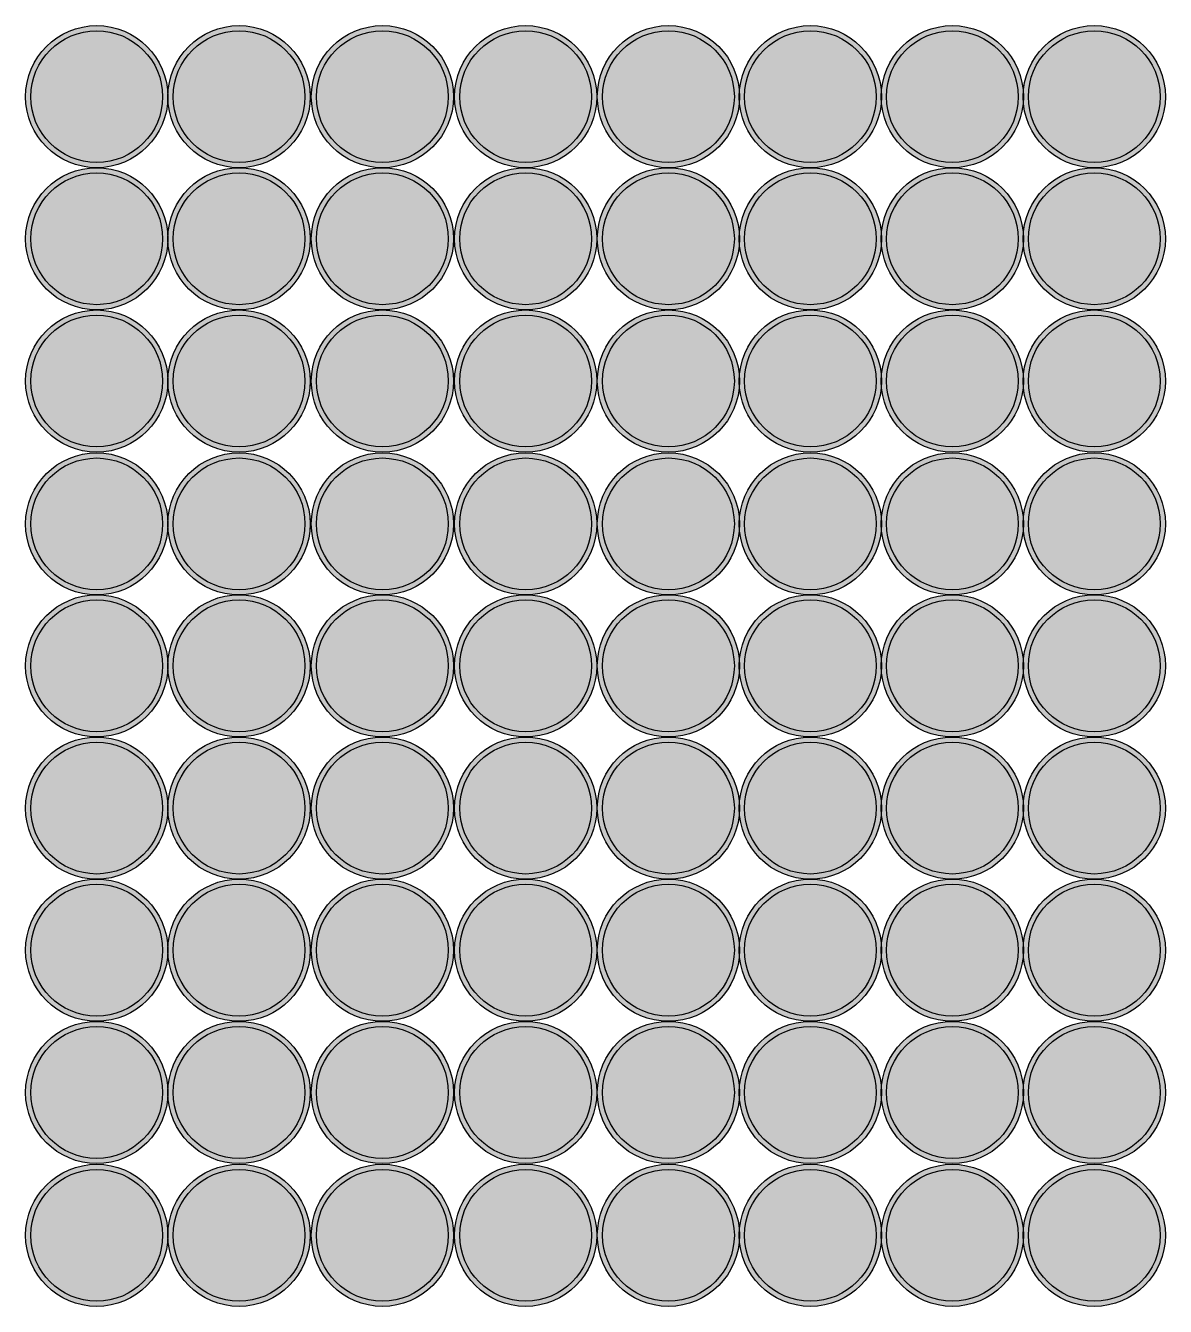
# Model space of a CAD drawing. Header units: inches. Extents: x 2620 to 4317, y 1826 to 2873.
# Drawn here: x 3246.76 to 3274.33, y 2228.35 to 2259.35 of the extents above; entities that cross this region are included whole.
import ezdxf

# ---------------------------------------------------------------- set-up
doc = ezdxf.new("R2010")
doc.units = ezdxf.units.IN
doc.header["$MEASUREMENT"] = 0

msp = doc.modelspace()

# ---------------------------------------------------------------- hatches: boundary and pattern name
h = msp.add_hatch(color=256)
h.dxf.hatch_style = 1
h.set_gradient(color1=(41, 49, 137), color2=(19, 103, 52), tint=1, name='INVCURVED')
h.paths.add_polyline_path([(3246.7558, 2257.63022, 1), (3250.1958, 2257.63022, 1)])
h.paths.add_polyline_path([(3250.0708, 2257.63022, -1), (3246.8808, 2257.63022, -1)], flags=16)
h = msp.add_hatch(color=256)
h.dxf.hatch_style = 1
h.set_gradient(color1=(242, 103, 34), color2=(248, 153, 30), tint=1)
h.paths.add_polyline_path([(3250.0708, 2257.63022, 1), (3246.8808, 2257.63022, 1)])
h = msp.add_hatch(color=256)
h.dxf.hatch_style = 1
h.set_gradient(color1=(41, 49, 137), color2=(19, 103, 52), tint=1, name='INVCURVED')
h.paths.add_polyline_path([(3250.19953, 2257.63022, 1), (3253.63953, 2257.63022, 1)])
h.paths.add_polyline_path([(3253.51453, 2257.63022, -1), (3250.32453, 2257.63022, -1)], flags=16)
h = msp.add_hatch(color=256)
h.dxf.hatch_style = 1
h.set_gradient(color1=(242, 103, 34), color2=(248, 153, 30), tint=1)
h.paths.add_polyline_path([(3253.51453, 2257.63022, 1), (3250.32453, 2257.63022, 1)])
h = msp.add_hatch(color=256)
h.dxf.hatch_style = 1
h.set_gradient(color1=(41, 49, 137), color2=(19, 103, 52), tint=1, name='INVCURVED')
h.paths.add_polyline_path([(3253.66808, 2257.63022, 1), (3257.10808, 2257.63022, 1)])
h.paths.add_polyline_path([(3256.98308, 2257.63022, -1), (3253.79308, 2257.63022, -1)], flags=16)
h = msp.add_hatch(color=256)
h.dxf.hatch_style = 1
h.set_gradient(color1=(242, 103, 34), color2=(248, 153, 30), tint=1)
h.paths.add_polyline_path([(3256.98308, 2257.63022, 1), (3253.79308, 2257.63022, 1)])
h = msp.add_hatch(color=256)
h.dxf.hatch_style = 1
h.set_gradient(color1=(41, 49, 137), color2=(19, 103, 52), tint=1, name='INVCURVED')
h.paths.add_polyline_path([(3257.13427, 2257.63022, 1), (3260.57427, 2257.63022, 1)])
h.paths.add_polyline_path([(3260.44927, 2257.63022, -1), (3257.25927, 2257.63022, -1)], flags=16)
h = msp.add_hatch(color=256)
h.dxf.hatch_style = 1
h.set_gradient(color1=(242, 103, 34), color2=(248, 153, 30), tint=1)
h.paths.add_polyline_path([(3260.44927, 2257.63022, 1), (3257.25927, 2257.63022, 1)])
h = msp.add_hatch(color=256)
h.dxf.hatch_style = 1
h.set_gradient(color1=(41, 49, 137), color2=(19, 103, 52), tint=1, name='INVCURVED')
h.paths.add_polyline_path([(3260.5882, 2257.63022, 1), (3264.0282, 2257.63022, 1)])
h.paths.add_polyline_path([(3263.9032, 2257.63022, -1), (3260.7132, 2257.63022, -1)], flags=16)
h = msp.add_hatch(color=256)
h.dxf.hatch_style = 1
h.set_gradient(color1=(242, 103, 34), color2=(248, 153, 30), tint=1)
h.paths.add_polyline_path([(3263.9032, 2257.63022, 1), (3260.7132, 2257.63022, 1)])
h = msp.add_hatch(color=256)
h.dxf.hatch_style = 1
h.set_gradient(color1=(41, 49, 137), color2=(19, 103, 52), tint=1, name='INVCURVED')
h.paths.add_polyline_path([(3264.02297, 2257.63022, 1), (3267.46297, 2257.63022, 1)])
h.paths.add_polyline_path([(3267.33797, 2257.63022, -1), (3264.14797, 2257.63022, -1)], flags=16)
h = msp.add_hatch(color=256)
h.dxf.hatch_style = 1
h.set_gradient(color1=(242, 103, 34), color2=(248, 153, 30), tint=1)
h.paths.add_polyline_path([(3267.33797, 2257.63022, 1), (3264.14797, 2257.63022, 1)])
h = msp.add_hatch(color=256)
h.dxf.hatch_style = 1
h.set_gradient(color1=(41, 49, 137), color2=(19, 103, 52), tint=1, name='INVCURVED')
h.paths.add_polyline_path([(3267.45774, 2257.63022, 1), (3270.89774, 2257.63022, 1)])
h.paths.add_polyline_path([(3270.77274, 2257.63022, -1), (3267.58274, 2257.63022, -1)], flags=16)
h = msp.add_hatch(color=256)
h.dxf.hatch_style = 1
h.set_gradient(color1=(242, 103, 34), color2=(248, 153, 30), tint=1)
h.paths.add_polyline_path([(3270.77274, 2257.63022, 1), (3267.58274, 2257.63022, 1)])
h = msp.add_hatch(color=256)
h.dxf.hatch_style = 1
h.set_gradient(color1=(41, 49, 137), color2=(19, 103, 52), tint=1, name='INVCURVED')
h.paths.add_polyline_path([(3270.89233, 2257.63022, 1), (3274.33233, 2257.63022, 1)])
h.paths.add_polyline_path([(3274.20733, 2257.63022, -1), (3271.01733, 2257.63022, -1)], flags=16)
h = msp.add_hatch(color=256)
h.dxf.hatch_style = 1
h.set_gradient(color1=(242, 103, 34), color2=(248, 153, 30), tint=1)
h.paths.add_polyline_path([(3274.20733, 2257.63022, 1), (3271.01733, 2257.63022, 1)])
h = msp.add_hatch(color=256)
h.dxf.hatch_style = 1
h.set_gradient(color1=(41, 49, 137), color2=(19, 103, 52), tint=1, name='INVCURVED')
h.paths.add_polyline_path([(3246.7558, 2254.19128, 1), (3250.1958, 2254.19128, 1)])
h.paths.add_polyline_path([(3250.0708, 2254.19128, -1), (3246.8808, 2254.19128, -1)], flags=16)
h = msp.add_hatch(color=256)
h.dxf.hatch_style = 1
h.set_gradient(color1=(242, 103, 34), color2=(248, 153, 30), tint=1)
h.paths.add_polyline_path([(3250.0708, 2254.19128, 1), (3246.8808, 2254.19128, 1)])
h = msp.add_hatch(color=256)
h.dxf.hatch_style = 1
h.set_gradient(color1=(41, 49, 137), color2=(19, 103, 52), tint=1, name='INVCURVED')
h.paths.add_polyline_path([(3250.19953, 2254.19128, 1), (3253.63953, 2254.19128, 1)])
h.paths.add_polyline_path([(3253.51453, 2254.19128, -1), (3250.32453, 2254.19128, -1)], flags=16)
h = msp.add_hatch(color=256)
h.dxf.hatch_style = 1
h.set_gradient(color1=(242, 103, 34), color2=(248, 153, 30), tint=1)
h.paths.add_polyline_path([(3253.51453, 2254.19128, 1), (3250.32453, 2254.19128, 1)])
h = msp.add_hatch(color=256)
h.dxf.hatch_style = 1
h.set_gradient(color1=(41, 49, 137), color2=(19, 103, 52), tint=1, name='INVCURVED')
h.paths.add_polyline_path([(3253.66808, 2254.19128, 1), (3257.10808, 2254.19128, 1)])
h.paths.add_polyline_path([(3256.98308, 2254.19128, -1), (3253.79308, 2254.19128, -1)], flags=16)
h = msp.add_hatch(color=256)
h.dxf.hatch_style = 1
h.set_gradient(color1=(242, 103, 34), color2=(248, 153, 30), tint=1)
h.paths.add_polyline_path([(3256.98308, 2254.19128, 1), (3253.79308, 2254.19128, 1)])
h = msp.add_hatch(color=256)
h.dxf.hatch_style = 1
h.set_gradient(color1=(41, 49, 137), color2=(19, 103, 52), tint=1, name='INVCURVED')
h.paths.add_polyline_path([(3257.13427, 2254.19128, 1), (3260.57427, 2254.19128, 1)])
h.paths.add_polyline_path([(3260.44927, 2254.19128, -1), (3257.25927, 2254.19128, -1)], flags=16)
h = msp.add_hatch(color=256)
h.dxf.hatch_style = 1
h.set_gradient(color1=(242, 103, 34), color2=(248, 153, 30), tint=1)
h.paths.add_polyline_path([(3260.44927, 2254.19128, 1), (3257.25927, 2254.19128, 1)])
h = msp.add_hatch(color=256)
h.dxf.hatch_style = 1
h.set_gradient(color1=(41, 49, 137), color2=(19, 103, 52), tint=1, name='INVCURVED')
h.paths.add_polyline_path([(3260.5882, 2254.19128, 1), (3264.0282, 2254.19128, 1)])
h.paths.add_polyline_path([(3263.9032, 2254.19128, -1), (3260.7132, 2254.19128, -1)], flags=16)
h = msp.add_hatch(color=256)
h.dxf.hatch_style = 1
h.set_gradient(color1=(242, 103, 34), color2=(248, 153, 30), tint=1)
h.paths.add_polyline_path([(3263.9032, 2254.19128, 1), (3260.7132, 2254.19128, 1)])
h = msp.add_hatch(color=256)
h.dxf.hatch_style = 1
h.set_gradient(color1=(41, 49, 137), color2=(19, 103, 52), tint=1, name='INVCURVED')
h.paths.add_polyline_path([(3264.02297, 2254.19128, 1), (3267.46297, 2254.19128, 1)])
h.paths.add_polyline_path([(3267.33797, 2254.19128, -1), (3264.14797, 2254.19128, -1)], flags=16)
h = msp.add_hatch(color=256)
h.dxf.hatch_style = 1
h.set_gradient(color1=(242, 103, 34), color2=(248, 153, 30), tint=1)
h.paths.add_polyline_path([(3267.33797, 2254.19128, 1), (3264.14797, 2254.19128, 1)])
h = msp.add_hatch(color=256)
h.dxf.hatch_style = 1
h.set_gradient(color1=(41, 49, 137), color2=(19, 103, 52), tint=1, name='INVCURVED')
h.paths.add_polyline_path([(3267.45774, 2254.19128, 1), (3270.89774, 2254.19128, 1)])
h.paths.add_polyline_path([(3270.77274, 2254.19128, -1), (3267.58274, 2254.19128, -1)], flags=16)
h = msp.add_hatch(color=256)
h.dxf.hatch_style = 1
h.set_gradient(color1=(242, 103, 34), color2=(248, 153, 30), tint=1)
h.paths.add_polyline_path([(3270.77274, 2254.19128, 1), (3267.58274, 2254.19128, 1)])
h = msp.add_hatch(color=256)
h.dxf.hatch_style = 1
h.set_gradient(color1=(41, 49, 137), color2=(19, 103, 52), tint=1, name='INVCURVED')
h.paths.add_polyline_path([(3270.89233, 2254.19128, 1), (3274.33233, 2254.19128, 1)])
h.paths.add_polyline_path([(3274.20733, 2254.19128, -1), (3271.01733, 2254.19128, -1)], flags=16)
h = msp.add_hatch(color=256)
h.dxf.hatch_style = 1
h.set_gradient(color1=(242, 103, 34), color2=(248, 153, 30), tint=1)
h.paths.add_polyline_path([(3274.20733, 2254.19128, 1), (3271.01733, 2254.19128, 1)])
h = msp.add_hatch(color=256)
h.dxf.hatch_style = 1
h.set_gradient(color1=(41, 49, 137), color2=(19, 103, 52), tint=1, name='INVCURVED')
h.paths.add_polyline_path([(3246.7558, 2250.74775, 1), (3250.1958, 2250.74775, 1)])
h.paths.add_polyline_path([(3250.0708, 2250.74775, -1), (3246.8808, 2250.74775, -1)], flags=16)
h = msp.add_hatch(color=256)
h.dxf.hatch_style = 1
h.set_gradient(color1=(242, 103, 34), color2=(248, 153, 30), tint=1)
h.paths.add_polyline_path([(3250.0708, 2250.74775, 1), (3246.8808, 2250.74775, 1)])
h = msp.add_hatch(color=256)
h.dxf.hatch_style = 1
h.set_gradient(color1=(41, 49, 137), color2=(19, 103, 52), tint=1, name='INVCURVED')
h.paths.add_polyline_path([(3250.19953, 2250.74775, 1), (3253.63953, 2250.74775, 1)])
h.paths.add_polyline_path([(3253.51453, 2250.74775, -1), (3250.32453, 2250.74775, -1)], flags=16)
h = msp.add_hatch(color=256)
h.dxf.hatch_style = 1
h.set_gradient(color1=(242, 103, 34), color2=(248, 153, 30), tint=1)
h.paths.add_polyline_path([(3253.51453, 2250.74775, 1), (3250.32453, 2250.74775, 1)])
h = msp.add_hatch(color=256)
h.dxf.hatch_style = 1
h.set_gradient(color1=(41, 49, 137), color2=(19, 103, 52), tint=1, name='INVCURVED')
h.paths.add_polyline_path([(3253.66808, 2250.74775, 1), (3257.10808, 2250.74775, 1)])
h.paths.add_polyline_path([(3256.98308, 2250.74775, -1), (3253.79308, 2250.74775, -1)], flags=16)
h = msp.add_hatch(color=256)
h.dxf.hatch_style = 1
h.set_gradient(color1=(242, 103, 34), color2=(248, 153, 30), tint=1)
h.paths.add_polyline_path([(3256.98308, 2250.74775, 1), (3253.79308, 2250.74775, 1)])
h = msp.add_hatch(color=256)
h.dxf.hatch_style = 1
h.set_gradient(color1=(41, 49, 137), color2=(19, 103, 52), tint=1, name='INVCURVED')
h.paths.add_polyline_path([(3257.13427, 2250.74775, 1), (3260.57427, 2250.74775, 1)])
h.paths.add_polyline_path([(3260.44927, 2250.74775, -1), (3257.25927, 2250.74775, -1)], flags=16)
h = msp.add_hatch(color=256)
h.dxf.hatch_style = 1
h.set_gradient(color1=(242, 103, 34), color2=(248, 153, 30), tint=1)
h.paths.add_polyline_path([(3260.44927, 2250.74775, 1), (3257.25927, 2250.74775, 1)])
h = msp.add_hatch(color=256)
h.dxf.hatch_style = 1
h.set_gradient(color1=(41, 49, 137), color2=(19, 103, 52), tint=1, name='INVCURVED')
h.paths.add_polyline_path([(3260.5882, 2250.74775, 1), (3264.0282, 2250.74775, 1)])
h.paths.add_polyline_path([(3263.9032, 2250.74775, -1), (3260.7132, 2250.74775, -1)], flags=16)
h = msp.add_hatch(color=256)
h.dxf.hatch_style = 1
h.set_gradient(color1=(242, 103, 34), color2=(248, 153, 30), tint=1)
h.paths.add_polyline_path([(3263.9032, 2250.74775, 1), (3260.7132, 2250.74775, 1)])
h = msp.add_hatch(color=256)
h.dxf.hatch_style = 1
h.set_gradient(color1=(41, 49, 137), color2=(19, 103, 52), tint=1, name='INVCURVED')
h.paths.add_polyline_path([(3264.02297, 2250.74775, 1), (3267.46297, 2250.74775, 1)])
h.paths.add_polyline_path([(3267.33797, 2250.74775, -1), (3264.14797, 2250.74775, -1)], flags=16)
h = msp.add_hatch(color=256)
h.dxf.hatch_style = 1
h.set_gradient(color1=(242, 103, 34), color2=(248, 153, 30), tint=1)
h.paths.add_polyline_path([(3267.33797, 2250.74775, 1), (3264.14797, 2250.74775, 1)])
h = msp.add_hatch(color=256)
h.dxf.hatch_style = 1
h.set_gradient(color1=(41, 49, 137), color2=(19, 103, 52), tint=1, name='INVCURVED')
h.paths.add_polyline_path([(3267.45774, 2250.74775, 1), (3270.89774, 2250.74775, 1)])
h.paths.add_polyline_path([(3270.77274, 2250.74775, -1), (3267.58274, 2250.74775, -1)], flags=16)
h = msp.add_hatch(color=256)
h.dxf.hatch_style = 1
h.set_gradient(color1=(242, 103, 34), color2=(248, 153, 30), tint=1)
h.paths.add_polyline_path([(3270.77274, 2250.74775, 1), (3267.58274, 2250.74775, 1)])
h = msp.add_hatch(color=256)
h.dxf.hatch_style = 1
h.set_gradient(color1=(41, 49, 137), color2=(19, 103, 52), tint=1, name='INVCURVED')
h.paths.add_polyline_path([(3270.89233, 2250.74775, 1), (3274.33233, 2250.74775, 1)])
h.paths.add_polyline_path([(3274.20733, 2250.74775, -1), (3271.01733, 2250.74775, -1)], flags=16)
h = msp.add_hatch(color=256)
h.dxf.hatch_style = 1
h.set_gradient(color1=(242, 103, 34), color2=(248, 153, 30), tint=1)
h.paths.add_polyline_path([(3274.20733, 2250.74775, 1), (3271.01733, 2250.74775, 1)])
h = msp.add_hatch(color=256)
h.dxf.hatch_style = 1
h.set_gradient(color1=(41, 49, 137), color2=(19, 103, 52), tint=1, name='INVCURVED')
h.paths.add_polyline_path([(3246.7558, 2247.2904, 1), (3250.1958, 2247.2904, 1)])
h.paths.add_polyline_path([(3250.0708, 2247.2904, -1), (3246.8808, 2247.2904, -1)], flags=16)
h = msp.add_hatch(color=256)
h.dxf.hatch_style = 1
h.set_gradient(color1=(41, 49, 137), color2=(19, 103, 52), tint=1, name='INVCURVED')
h.paths.add_polyline_path([(3250.19953, 2247.2904, 1), (3253.63953, 2247.2904, 1)])
h.paths.add_polyline_path([(3253.51453, 2247.2904, -1), (3250.32453, 2247.2904, -1)], flags=16)
h = msp.add_hatch(color=256)
h.dxf.hatch_style = 1
h.set_gradient(color1=(41, 49, 137), color2=(19, 103, 52), tint=1, name='INVCURVED')
h.paths.add_polyline_path([(3253.66808, 2247.2904, 1), (3257.10808, 2247.2904, 1)])
h.paths.add_polyline_path([(3256.98308, 2247.2904, -1), (3253.79308, 2247.2904, -1)], flags=16)
h = msp.add_hatch(color=256)
h.dxf.hatch_style = 1
h.set_gradient(color1=(41, 49, 137), color2=(19, 103, 52), tint=1, name='INVCURVED')
h.paths.add_polyline_path([(3257.13427, 2247.2904, 1), (3260.57427, 2247.2904, 1)])
h.paths.add_polyline_path([(3260.44927, 2247.2904, -1), (3257.25927, 2247.2904, -1)], flags=16)
h = msp.add_hatch(color=256)
h.dxf.hatch_style = 1
h.set_gradient(color1=(41, 49, 137), color2=(19, 103, 52), tint=1, name='INVCURVED')
h.paths.add_polyline_path([(3260.5882, 2247.2904, 1), (3264.0282, 2247.2904, 1)])
h.paths.add_polyline_path([(3263.9032, 2247.2904, -1), (3260.7132, 2247.2904, -1)], flags=16)
h = msp.add_hatch(color=256)
h.dxf.hatch_style = 1
h.set_gradient(color1=(41, 49, 137), color2=(19, 103, 52), tint=1, name='INVCURVED')
h.paths.add_polyline_path([(3264.02297, 2247.2904, 1), (3267.46297, 2247.2904, 1)])
h.paths.add_polyline_path([(3267.33797, 2247.2904, -1), (3264.14797, 2247.2904, -1)], flags=16)
h = msp.add_hatch(color=256)
h.dxf.hatch_style = 1
h.set_gradient(color1=(41, 49, 137), color2=(19, 103, 52), tint=1, name='INVCURVED')
h.paths.add_polyline_path([(3267.45774, 2247.2904, 1), (3270.89774, 2247.2904, 1)])
h.paths.add_polyline_path([(3270.77274, 2247.2904, -1), (3267.58274, 2247.2904, -1)], flags=16)
h = msp.add_hatch(color=256)
h.dxf.hatch_style = 1
h.set_gradient(color1=(41, 49, 137), color2=(19, 103, 52), tint=1, name='INVCURVED')
h.paths.add_polyline_path([(3270.89233, 2247.2904, 1), (3274.33233, 2247.2904, 1)])
h.paths.add_polyline_path([(3274.20733, 2247.2904, -1), (3271.01733, 2247.2904, -1)], flags=16)
h = msp.add_hatch(color=256)
h.dxf.hatch_style = 1
h.set_gradient(color1=(242, 103, 34), color2=(248, 153, 30), tint=1)
h.paths.add_polyline_path([(3250.0708, 2247.2904, 1), (3246.8808, 2247.2904, 1)])
h = msp.add_hatch(color=256)
h.dxf.hatch_style = 1
h.set_gradient(color1=(242, 103, 34), color2=(248, 153, 30), tint=1)
h.paths.add_polyline_path([(3253.51453, 2247.2904, 1), (3250.32453, 2247.2904, 1)])
h = msp.add_hatch(color=256)
h.dxf.hatch_style = 1
h.set_gradient(color1=(242, 103, 34), color2=(248, 153, 30), tint=1)
h.paths.add_polyline_path([(3256.98308, 2247.2904, 1), (3253.79308, 2247.2904, 1)])
h = msp.add_hatch(color=256)
h.dxf.hatch_style = 1
h.set_gradient(color1=(242, 103, 34), color2=(248, 153, 30), tint=1)
h.paths.add_polyline_path([(3260.44927, 2247.2904, 1), (3257.25927, 2247.2904, 1)])
h = msp.add_hatch(color=256)
h.dxf.hatch_style = 1
h.set_gradient(color1=(242, 103, 34), color2=(248, 153, 30), tint=1)
h.paths.add_polyline_path([(3263.9032, 2247.2904, 1), (3260.7132, 2247.2904, 1)])
h = msp.add_hatch(color=256)
h.dxf.hatch_style = 1
h.set_gradient(color1=(242, 103, 34), color2=(248, 153, 30), tint=1)
h.paths.add_polyline_path([(3267.33797, 2247.2904, 1), (3264.14797, 2247.2904, 1)])
h = msp.add_hatch(color=256)
h.dxf.hatch_style = 1
h.set_gradient(color1=(242, 103, 34), color2=(248, 153, 30), tint=1)
h.paths.add_polyline_path([(3270.77274, 2247.2904, 1), (3267.58274, 2247.2904, 1)])
h = msp.add_hatch(color=256)
h.dxf.hatch_style = 1
h.set_gradient(color1=(242, 103, 34), color2=(248, 153, 30), tint=1)
h.paths.add_polyline_path([(3274.20733, 2247.2904, 1), (3271.01733, 2247.2904, 1)])
h = msp.add_hatch(color=256)
h.dxf.hatch_style = 1
h.set_gradient(color1=(41, 49, 137), color2=(19, 103, 52), tint=1, name='INVCURVED')
h.paths.add_polyline_path([(3246.7558, 2243.85454, 1), (3250.1958, 2243.85454, 1)])
h.paths.add_polyline_path([(3250.0708, 2243.85454, -1), (3246.8808, 2243.85454, -1)], flags=16)
h = msp.add_hatch(color=256)
h.dxf.hatch_style = 1
h.set_gradient(color1=(41, 49, 137), color2=(19, 103, 52), tint=1, name='INVCURVED')
h.paths.add_polyline_path([(3250.19953, 2243.85454, 1), (3253.63953, 2243.85454, 1)])
h.paths.add_polyline_path([(3253.51453, 2243.85454, -1), (3250.32453, 2243.85454, -1)], flags=16)
h = msp.add_hatch(color=256)
h.dxf.hatch_style = 1
h.set_gradient(color1=(41, 49, 137), color2=(19, 103, 52), tint=1, name='INVCURVED')
h.paths.add_polyline_path([(3253.66808, 2243.85454, 1), (3257.10808, 2243.85454, 1)])
h.paths.add_polyline_path([(3256.98308, 2243.85454, -1), (3253.79308, 2243.85454, -1)], flags=16)
h = msp.add_hatch(color=256)
h.dxf.hatch_style = 1
h.set_gradient(color1=(41, 49, 137), color2=(19, 103, 52), tint=1, name='INVCURVED')
h.paths.add_polyline_path([(3257.13427, 2243.85454, 1), (3260.57427, 2243.85454, 1)])
h.paths.add_polyline_path([(3260.44927, 2243.85454, -1), (3257.25927, 2243.85454, -1)], flags=16)
h = msp.add_hatch(color=256)
h.dxf.hatch_style = 1
h.set_gradient(color1=(41, 49, 137), color2=(19, 103, 52), tint=1, name='INVCURVED')
h.paths.add_polyline_path([(3260.5882, 2243.85454, 1), (3264.0282, 2243.85454, 1)])
h.paths.add_polyline_path([(3263.9032, 2243.85454, -1), (3260.7132, 2243.85454, -1)], flags=16)
h = msp.add_hatch(color=256)
h.dxf.hatch_style = 1
h.set_gradient(color1=(41, 49, 137), color2=(19, 103, 52), tint=1, name='INVCURVED')
h.paths.add_polyline_path([(3264.02297, 2243.85454, 1), (3267.46297, 2243.85454, 1)])
h.paths.add_polyline_path([(3267.33797, 2243.85454, -1), (3264.14797, 2243.85454, -1)], flags=16)
h = msp.add_hatch(color=256)
h.dxf.hatch_style = 1
h.set_gradient(color1=(41, 49, 137), color2=(19, 103, 52), tint=1, name='INVCURVED')
h.paths.add_polyline_path([(3267.45774, 2243.85454, 1), (3270.89774, 2243.85454, 1)])
h.paths.add_polyline_path([(3270.77274, 2243.85454, -1), (3267.58274, 2243.85454, -1)], flags=16)
h = msp.add_hatch(color=256)
h.dxf.hatch_style = 1
h.set_gradient(color1=(41, 49, 137), color2=(19, 103, 52), tint=1, name='INVCURVED')
h.paths.add_polyline_path([(3270.89233, 2243.85454, 1), (3274.33233, 2243.85454, 1)])
h.paths.add_polyline_path([(3274.20733, 2243.85454, -1), (3271.01733, 2243.85454, -1)], flags=16)
h = msp.add_hatch(color=256)
h.dxf.hatch_style = 1
h.set_gradient(color1=(242, 103, 34), color2=(248, 153, 30), tint=1)
h.paths.add_polyline_path([(3250.0708, 2243.85454, 1), (3246.8808, 2243.85454, 1)])
h = msp.add_hatch(color=256)
h.dxf.hatch_style = 1
h.set_gradient(color1=(242, 103, 34), color2=(248, 153, 30), tint=1)
h.paths.add_polyline_path([(3253.51453, 2243.85454, 1), (3250.32453, 2243.85454, 1)])
h = msp.add_hatch(color=256)
h.dxf.hatch_style = 1
h.set_gradient(color1=(242, 103, 34), color2=(248, 153, 30), tint=1)
h.paths.add_polyline_path([(3256.98308, 2243.85454, 1), (3253.79308, 2243.85454, 1)])
h = msp.add_hatch(color=256)
h.dxf.hatch_style = 1
h.set_gradient(color1=(242, 103, 34), color2=(248, 153, 30), tint=1)
h.paths.add_polyline_path([(3260.44927, 2243.85454, 1), (3257.25927, 2243.85454, 1)])
h = msp.add_hatch(color=256)
h.dxf.hatch_style = 1
h.set_gradient(color1=(242, 103, 34), color2=(248, 153, 30), tint=1)
h.paths.add_polyline_path([(3263.9032, 2243.85454, 1), (3260.7132, 2243.85454, 1)])
h = msp.add_hatch(color=256)
h.dxf.hatch_style = 1
h.set_gradient(color1=(242, 103, 34), color2=(248, 153, 30), tint=1)
h.paths.add_polyline_path([(3267.33797, 2243.85454, 1), (3264.14797, 2243.85454, 1)])
h = msp.add_hatch(color=256)
h.dxf.hatch_style = 1
h.set_gradient(color1=(242, 103, 34), color2=(248, 153, 30), tint=1)
h.paths.add_polyline_path([(3270.77274, 2243.85454, 1), (3267.58274, 2243.85454, 1)])
h = msp.add_hatch(color=256)
h.dxf.hatch_style = 1
h.set_gradient(color1=(242, 103, 34), color2=(248, 153, 30), tint=1)
h.paths.add_polyline_path([(3274.20733, 2243.85454, 1), (3271.01733, 2243.85454, 1)])
h = msp.add_hatch(color=256)
h.dxf.hatch_style = 1
h.set_gradient(color1=(41, 49, 137), color2=(19, 103, 52), tint=1, name='INVCURVED')
h.paths.add_polyline_path([(3246.7558, 2240.41199, 1), (3250.1958, 2240.41199, 1)])
h.paths.add_polyline_path([(3250.0708, 2240.41199, -1), (3246.8808, 2240.41199, -1)], flags=16)
h = msp.add_hatch(color=256)
h.dxf.hatch_style = 1
h.set_gradient(color1=(41, 49, 137), color2=(19, 103, 52), tint=1, name='INVCURVED')
h.paths.add_polyline_path([(3250.19953, 2240.41199, 1), (3253.63953, 2240.41199, 1)])
h.paths.add_polyline_path([(3253.51453, 2240.41199, -1), (3250.32453, 2240.41199, -1)], flags=16)
h = msp.add_hatch(color=256)
h.dxf.hatch_style = 1
h.set_gradient(color1=(41, 49, 137), color2=(19, 103, 52), tint=1, name='INVCURVED')
h.paths.add_polyline_path([(3253.66808, 2240.41199, 1), (3257.10808, 2240.41199, 1)])
h.paths.add_polyline_path([(3256.98308, 2240.41199, -1), (3253.79308, 2240.41199, -1)], flags=16)
h = msp.add_hatch(color=256)
h.dxf.hatch_style = 1
h.set_gradient(color1=(41, 49, 137), color2=(19, 103, 52), tint=1, name='INVCURVED')
h.paths.add_polyline_path([(3257.13427, 2240.41199, 1), (3260.57427, 2240.41199, 1)])
h.paths.add_polyline_path([(3260.44927, 2240.41199, -1), (3257.25927, 2240.41199, -1)], flags=16)
h = msp.add_hatch(color=256)
h.dxf.hatch_style = 1
h.set_gradient(color1=(41, 49, 137), color2=(19, 103, 52), tint=1, name='INVCURVED')
h.paths.add_polyline_path([(3260.5882, 2240.41199, 1), (3264.0282, 2240.41199, 1)])
h.paths.add_polyline_path([(3263.9032, 2240.41199, -1), (3260.7132, 2240.41199, -1)], flags=16)
h = msp.add_hatch(color=256)
h.dxf.hatch_style = 1
h.set_gradient(color1=(41, 49, 137), color2=(19, 103, 52), tint=1, name='INVCURVED')
h.paths.add_polyline_path([(3264.02297, 2240.41199, 1), (3267.46297, 2240.41199, 1)])
h.paths.add_polyline_path([(3267.33797, 2240.41199, -1), (3264.14797, 2240.41199, -1)], flags=16)
h = msp.add_hatch(color=256)
h.dxf.hatch_style = 1
h.set_gradient(color1=(41, 49, 137), color2=(19, 103, 52), tint=1, name='INVCURVED')
h.paths.add_polyline_path([(3267.45774, 2240.41199, 1), (3270.89774, 2240.41199, 1)])
h.paths.add_polyline_path([(3270.77274, 2240.41199, -1), (3267.58274, 2240.41199, -1)], flags=16)
h = msp.add_hatch(color=256)
h.dxf.hatch_style = 1
h.set_gradient(color1=(41, 49, 137), color2=(19, 103, 52), tint=1, name='INVCURVED')
h.paths.add_polyline_path([(3270.89233, 2240.41199, 1), (3274.33233, 2240.41199, 1)])
h.paths.add_polyline_path([(3274.20733, 2240.41199, -1), (3271.01733, 2240.41199, -1)], flags=16)
h = msp.add_hatch(color=256)
h.dxf.hatch_style = 1
h.set_gradient(color1=(242, 103, 34), color2=(248, 153, 30), tint=1)
h.paths.add_polyline_path([(3250.0708, 2240.41199, 1), (3246.8808, 2240.41199, 1)])
h = msp.add_hatch(color=256)
h.dxf.hatch_style = 1
h.set_gradient(color1=(242, 103, 34), color2=(248, 153, 30), tint=1)
h.paths.add_polyline_path([(3253.51453, 2240.41199, 1), (3250.32453, 2240.41199, 1)])
h = msp.add_hatch(color=256)
h.dxf.hatch_style = 1
h.set_gradient(color1=(242, 103, 34), color2=(248, 153, 30), tint=1)
h.paths.add_polyline_path([(3256.98308, 2240.41199, 1), (3253.79308, 2240.41199, 1)])
h = msp.add_hatch(color=256)
h.dxf.hatch_style = 1
h.set_gradient(color1=(242, 103, 34), color2=(248, 153, 30), tint=1)
h.paths.add_polyline_path([(3260.44927, 2240.41199, 1), (3257.25927, 2240.41199, 1)])
h = msp.add_hatch(color=256)
h.dxf.hatch_style = 1
h.set_gradient(color1=(242, 103, 34), color2=(248, 153, 30), tint=1)
h.paths.add_polyline_path([(3263.9032, 2240.41199, 1), (3260.7132, 2240.41199, 1)])
h = msp.add_hatch(color=256)
h.dxf.hatch_style = 1
h.set_gradient(color1=(242, 103, 34), color2=(248, 153, 30), tint=1)
h.paths.add_polyline_path([(3267.33797, 2240.41199, 1), (3264.14797, 2240.41199, 1)])
h = msp.add_hatch(color=256)
h.dxf.hatch_style = 1
h.set_gradient(color1=(242, 103, 34), color2=(248, 153, 30), tint=1)
h.paths.add_polyline_path([(3270.77274, 2240.41199, 1), (3267.58274, 2240.41199, 1)])
h = msp.add_hatch(color=256)
h.dxf.hatch_style = 1
h.set_gradient(color1=(242, 103, 34), color2=(248, 153, 30), tint=1)
h.paths.add_polyline_path([(3274.20733, 2240.41199, 1), (3271.01733, 2240.41199, 1)])
h = msp.add_hatch(color=256)
h.dxf.hatch_style = 1
h.set_gradient(color1=(41, 49, 137), color2=(19, 103, 52), tint=1, name='INVCURVED')
h.paths.add_polyline_path([(3246.7558, 2236.97305, 1), (3250.1958, 2236.97305, 1)])
h.paths.add_polyline_path([(3250.0708, 2236.97305, -1), (3246.8808, 2236.97305, -1)], flags=16)
h = msp.add_hatch(color=256)
h.dxf.hatch_style = 1
h.set_gradient(color1=(41, 49, 137), color2=(19, 103, 52), tint=1, name='INVCURVED')
h.paths.add_polyline_path([(3250.19953, 2236.97305, 1), (3253.63953, 2236.97305, 1)])
h.paths.add_polyline_path([(3253.51453, 2236.97305, -1), (3250.32453, 2236.97305, -1)], flags=16)
h = msp.add_hatch(color=256)
h.dxf.hatch_style = 1
h.set_gradient(color1=(41, 49, 137), color2=(19, 103, 52), tint=1, name='INVCURVED')
h.paths.add_polyline_path([(3253.66808, 2236.97305, 1), (3257.10808, 2236.97305, 1)])
h.paths.add_polyline_path([(3256.98308, 2236.97305, -1), (3253.79308, 2236.97305, -1)], flags=16)
h = msp.add_hatch(color=256)
h.dxf.hatch_style = 1
h.set_gradient(color1=(41, 49, 137), color2=(19, 103, 52), tint=1, name='INVCURVED')
h.paths.add_polyline_path([(3257.13427, 2236.97305, 1), (3260.57427, 2236.97305, 1)])
h.paths.add_polyline_path([(3260.44927, 2236.97305, -1), (3257.25927, 2236.97305, -1)], flags=16)
h = msp.add_hatch(color=256)
h.dxf.hatch_style = 1
h.set_gradient(color1=(41, 49, 137), color2=(19, 103, 52), tint=1, name='INVCURVED')
h.paths.add_polyline_path([(3260.5882, 2236.97305, 1), (3264.0282, 2236.97305, 1)])
h.paths.add_polyline_path([(3263.9032, 2236.97305, -1), (3260.7132, 2236.97305, -1)], flags=16)
h = msp.add_hatch(color=256)
h.dxf.hatch_style = 1
h.set_gradient(color1=(41, 49, 137), color2=(19, 103, 52), tint=1, name='INVCURVED')
h.paths.add_polyline_path([(3264.02297, 2236.97305, 1), (3267.46297, 2236.97305, 1)])
h.paths.add_polyline_path([(3267.33797, 2236.97305, -1), (3264.14797, 2236.97305, -1)], flags=16)
h = msp.add_hatch(color=256)
h.dxf.hatch_style = 1
h.set_gradient(color1=(41, 49, 137), color2=(19, 103, 52), tint=1, name='INVCURVED')
h.paths.add_polyline_path([(3267.45774, 2236.97305, 1), (3270.89774, 2236.97305, 1)])
h.paths.add_polyline_path([(3270.77274, 2236.97305, -1), (3267.58274, 2236.97305, -1)], flags=16)
h = msp.add_hatch(color=256)
h.dxf.hatch_style = 1
h.set_gradient(color1=(41, 49, 137), color2=(19, 103, 52), tint=1, name='INVCURVED')
h.paths.add_polyline_path([(3270.89233, 2236.97305, 1), (3274.33233, 2236.97305, 1)])
h.paths.add_polyline_path([(3274.20733, 2236.97305, -1), (3271.01733, 2236.97305, -1)], flags=16)
h = msp.add_hatch(color=256)
h.dxf.hatch_style = 1
h.set_gradient(color1=(242, 103, 34), color2=(248, 153, 30), tint=1)
h.paths.add_polyline_path([(3250.0708, 2236.97305, 1), (3246.8808, 2236.97305, 1)])
h = msp.add_hatch(color=256)
h.dxf.hatch_style = 1
h.set_gradient(color1=(242, 103, 34), color2=(248, 153, 30), tint=1)
h.paths.add_polyline_path([(3253.51453, 2236.97305, 1), (3250.32453, 2236.97305, 1)])
h = msp.add_hatch(color=256)
h.dxf.hatch_style = 1
h.set_gradient(color1=(242, 103, 34), color2=(248, 153, 30), tint=1)
h.paths.add_polyline_path([(3256.98308, 2236.97305, 1), (3253.79308, 2236.97305, 1)])
h = msp.add_hatch(color=256)
h.dxf.hatch_style = 1
h.set_gradient(color1=(242, 103, 34), color2=(248, 153, 30), tint=1)
h.paths.add_polyline_path([(3260.44927, 2236.97305, 1), (3257.25927, 2236.97305, 1)])
h = msp.add_hatch(color=256)
h.dxf.hatch_style = 1
h.set_gradient(color1=(242, 103, 34), color2=(248, 153, 30), tint=1)
h.paths.add_polyline_path([(3263.9032, 2236.97305, 1), (3260.7132, 2236.97305, 1)])
h = msp.add_hatch(color=256)
h.dxf.hatch_style = 1
h.set_gradient(color1=(242, 103, 34), color2=(248, 153, 30), tint=1)
h.paths.add_polyline_path([(3267.33797, 2236.97305, 1), (3264.14797, 2236.97305, 1)])
h = msp.add_hatch(color=256)
h.dxf.hatch_style = 1
h.set_gradient(color1=(242, 103, 34), color2=(248, 153, 30), tint=1)
h.paths.add_polyline_path([(3270.77274, 2236.97305, 1), (3267.58274, 2236.97305, 1)])
h = msp.add_hatch(color=256)
h.dxf.hatch_style = 1
h.set_gradient(color1=(242, 103, 34), color2=(248, 153, 30), tint=1)
h.paths.add_polyline_path([(3274.20733, 2236.97305, 1), (3271.01733, 2236.97305, 1)])
h = msp.add_hatch(color=256)
h.dxf.hatch_style = 1
h.set_gradient(color1=(41, 49, 137), color2=(19, 103, 52), tint=1, name='INVCURVED')
h.paths.add_polyline_path([(3246.7558, 2233.52952, 1), (3250.1958, 2233.52952, 1)])
h.paths.add_polyline_path([(3250.0708, 2233.52952, -1), (3246.8808, 2233.52952, -1)], flags=16)
h = msp.add_hatch(color=256)
h.dxf.hatch_style = 1
h.set_gradient(color1=(242, 103, 34), color2=(248, 153, 30), tint=1)
h.paths.add_polyline_path([(3250.0708, 2233.52952, 1), (3246.8808, 2233.52952, 1)])
h = msp.add_hatch(color=256)
h.dxf.hatch_style = 1
h.set_gradient(color1=(41, 49, 137), color2=(19, 103, 52), tint=1, name='INVCURVED')
h.paths.add_polyline_path([(3250.19953, 2233.52952, 1), (3253.63953, 2233.52952, 1)])
h.paths.add_polyline_path([(3253.51453, 2233.52952, -1), (3250.32453, 2233.52952, -1)], flags=16)
h = msp.add_hatch(color=256)
h.dxf.hatch_style = 1
h.set_gradient(color1=(242, 103, 34), color2=(248, 153, 30), tint=1)
h.paths.add_polyline_path([(3253.51453, 2233.52952, 1), (3250.32453, 2233.52952, 1)])
h = msp.add_hatch(color=256)
h.dxf.hatch_style = 1
h.set_gradient(color1=(41, 49, 137), color2=(19, 103, 52), tint=1, name='INVCURVED')
h.paths.add_polyline_path([(3253.66808, 2233.52952, 1), (3257.10808, 2233.52952, 1)])
h.paths.add_polyline_path([(3256.98308, 2233.52952, -1), (3253.79308, 2233.52952, -1)], flags=16)
h = msp.add_hatch(color=256)
h.dxf.hatch_style = 1
h.set_gradient(color1=(242, 103, 34), color2=(248, 153, 30), tint=1)
h.paths.add_polyline_path([(3256.98308, 2233.52952, 1), (3253.79308, 2233.52952, 1)])
h = msp.add_hatch(color=256)
h.dxf.hatch_style = 1
h.set_gradient(color1=(41, 49, 137), color2=(19, 103, 52), tint=1, name='INVCURVED')
h.paths.add_polyline_path([(3257.13427, 2233.52952, 1), (3260.57427, 2233.52952, 1)])
h.paths.add_polyline_path([(3260.44927, 2233.52952, -1), (3257.25927, 2233.52952, -1)], flags=16)
h = msp.add_hatch(color=256)
h.dxf.hatch_style = 1
h.set_gradient(color1=(242, 103, 34), color2=(248, 153, 30), tint=1)
h.paths.add_polyline_path([(3260.44927, 2233.52952, 1), (3257.25927, 2233.52952, 1)])
h = msp.add_hatch(color=256)
h.dxf.hatch_style = 1
h.set_gradient(color1=(41, 49, 137), color2=(19, 103, 52), tint=1, name='INVCURVED')
h.paths.add_polyline_path([(3260.5882, 2233.52952, 1), (3264.0282, 2233.52952, 1)])
h.paths.add_polyline_path([(3263.9032, 2233.52952, -1), (3260.7132, 2233.52952, -1)], flags=16)
h = msp.add_hatch(color=256)
h.dxf.hatch_style = 1
h.set_gradient(color1=(242, 103, 34), color2=(248, 153, 30), tint=1)
h.paths.add_polyline_path([(3263.9032, 2233.52952, 1), (3260.7132, 2233.52952, 1)])
h = msp.add_hatch(color=256)
h.dxf.hatch_style = 1
h.set_gradient(color1=(41, 49, 137), color2=(19, 103, 52), tint=1, name='INVCURVED')
h.paths.add_polyline_path([(3264.02297, 2233.52952, 1), (3267.46297, 2233.52952, 1)])
h.paths.add_polyline_path([(3267.33797, 2233.52952, -1), (3264.14797, 2233.52952, -1)], flags=16)
h = msp.add_hatch(color=256)
h.dxf.hatch_style = 1
h.set_gradient(color1=(242, 103, 34), color2=(248, 153, 30), tint=1)
h.paths.add_polyline_path([(3267.33797, 2233.52952, 1), (3264.14797, 2233.52952, 1)])
h = msp.add_hatch(color=256)
h.dxf.hatch_style = 1
h.set_gradient(color1=(41, 49, 137), color2=(19, 103, 52), tint=1, name='INVCURVED')
h.paths.add_polyline_path([(3267.45774, 2233.52952, 1), (3270.89774, 2233.52952, 1)])
h.paths.add_polyline_path([(3270.77274, 2233.52952, -1), (3267.58274, 2233.52952, -1)], flags=16)
h = msp.add_hatch(color=256)
h.dxf.hatch_style = 1
h.set_gradient(color1=(242, 103, 34), color2=(248, 153, 30), tint=1)
h.paths.add_polyline_path([(3270.77274, 2233.52952, 1), (3267.58274, 2233.52952, 1)])
h = msp.add_hatch(color=256)
h.dxf.hatch_style = 1
h.set_gradient(color1=(41, 49, 137), color2=(19, 103, 52), tint=1, name='INVCURVED')
h.paths.add_polyline_path([(3270.89233, 2233.52952, 1), (3274.33233, 2233.52952, 1)])
h.paths.add_polyline_path([(3274.20733, 2233.52952, -1), (3271.01733, 2233.52952, -1)], flags=16)
h = msp.add_hatch(color=256)
h.dxf.hatch_style = 1
h.set_gradient(color1=(242, 103, 34), color2=(248, 153, 30), tint=1)
h.paths.add_polyline_path([(3274.20733, 2233.52952, 1), (3271.01733, 2233.52952, 1)])
h = msp.add_hatch(color=256)
h.dxf.hatch_style = 1
h.set_gradient(color1=(41, 49, 137), color2=(19, 103, 52), tint=1, name='INVCURVED')
h.paths.add_polyline_path([(3246.7558, 2230.07216, 1), (3250.1958, 2230.07216, 1)])
h.paths.add_polyline_path([(3250.0708, 2230.07216, -1), (3246.8808, 2230.07216, -1)], flags=16)
h = msp.add_hatch(color=256)
h.dxf.hatch_style = 1
h.set_gradient(color1=(242, 103, 34), color2=(248, 153, 30), tint=1)
h.paths.add_polyline_path([(3250.0708, 2230.07216, 1), (3246.8808, 2230.07216, 1)])
h = msp.add_hatch(color=256)
h.dxf.hatch_style = 1
h.set_gradient(color1=(41, 49, 137), color2=(19, 103, 52), tint=1, name='INVCURVED')
h.paths.add_polyline_path([(3250.19953, 2230.07216, 1), (3253.63953, 2230.07216, 1)])
h.paths.add_polyline_path([(3253.51453, 2230.07216, -1), (3250.32453, 2230.07216, -1)], flags=16)
h = msp.add_hatch(color=256)
h.dxf.hatch_style = 1
h.set_gradient(color1=(242, 103, 34), color2=(248, 153, 30), tint=1)
h.paths.add_polyline_path([(3253.51453, 2230.07216, 1), (3250.32453, 2230.07216, 1)])
h = msp.add_hatch(color=256)
h.dxf.hatch_style = 1
h.set_gradient(color1=(41, 49, 137), color2=(19, 103, 52), tint=1, name='INVCURVED')
h.paths.add_polyline_path([(3253.66808, 2230.07216, 1), (3257.10808, 2230.07216, 1)])
h.paths.add_polyline_path([(3256.98308, 2230.07216, -1), (3253.79308, 2230.07216, -1)], flags=16)
h = msp.add_hatch(color=256)
h.dxf.hatch_style = 1
h.set_gradient(color1=(242, 103, 34), color2=(248, 153, 30), tint=1)
h.paths.add_polyline_path([(3256.98308, 2230.07216, 1), (3253.79308, 2230.07216, 1)])
h = msp.add_hatch(color=256)
h.dxf.hatch_style = 1
h.set_gradient(color1=(41, 49, 137), color2=(19, 103, 52), tint=1, name='INVCURVED')
h.paths.add_polyline_path([(3257.13427, 2230.07216, 1), (3260.57427, 2230.07216, 1)])
h.paths.add_polyline_path([(3260.44927, 2230.07216, -1), (3257.25927, 2230.07216, -1)], flags=16)
h = msp.add_hatch(color=256)
h.dxf.hatch_style = 1
h.set_gradient(color1=(242, 103, 34), color2=(248, 153, 30), tint=1)
h.paths.add_polyline_path([(3260.44927, 2230.07216, 1), (3257.25927, 2230.07216, 1)])
h = msp.add_hatch(color=256)
h.dxf.hatch_style = 1
h.set_gradient(color1=(41, 49, 137), color2=(19, 103, 52), tint=1, name='INVCURVED')
h.paths.add_polyline_path([(3260.5882, 2230.07216, 1), (3264.0282, 2230.07216, 1)])
h.paths.add_polyline_path([(3263.9032, 2230.07216, -1), (3260.7132, 2230.07216, -1)], flags=16)
h = msp.add_hatch(color=256)
h.dxf.hatch_style = 1
h.set_gradient(color1=(242, 103, 34), color2=(248, 153, 30), tint=1)
h.paths.add_polyline_path([(3263.9032, 2230.07216, 1), (3260.7132, 2230.07216, 1)])
h = msp.add_hatch(color=256)
h.dxf.hatch_style = 1
h.set_gradient(color1=(41, 49, 137), color2=(19, 103, 52), tint=1, name='INVCURVED')
h.paths.add_polyline_path([(3264.02297, 2230.07216, 1), (3267.46297, 2230.07216, 1)])
h.paths.add_polyline_path([(3267.33797, 2230.07216, -1), (3264.14797, 2230.07216, -1)], flags=16)
h = msp.add_hatch(color=256)
h.dxf.hatch_style = 1
h.set_gradient(color1=(242, 103, 34), color2=(248, 153, 30), tint=1)
h.paths.add_polyline_path([(3267.33797, 2230.07216, 1), (3264.14797, 2230.07216, 1)])
h = msp.add_hatch(color=256)
h.dxf.hatch_style = 1
h.set_gradient(color1=(41, 49, 137), color2=(19, 103, 52), tint=1, name='INVCURVED')
h.paths.add_polyline_path([(3267.45774, 2230.07216, 1), (3270.89774, 2230.07216, 1)])
h.paths.add_polyline_path([(3270.77274, 2230.07216, -1), (3267.58274, 2230.07216, -1)], flags=16)
h = msp.add_hatch(color=256)
h.dxf.hatch_style = 1
h.set_gradient(color1=(242, 103, 34), color2=(248, 153, 30), tint=1)
h.paths.add_polyline_path([(3270.77274, 2230.07216, 1), (3267.58274, 2230.07216, 1)])
h = msp.add_hatch(color=256)
h.dxf.hatch_style = 1
h.set_gradient(color1=(41, 49, 137), color2=(19, 103, 52), tint=1, name='INVCURVED')
h.paths.add_polyline_path([(3270.89233, 2230.07216, 1), (3274.33233, 2230.07216, 1)])
h.paths.add_polyline_path([(3274.20733, 2230.07216, -1), (3271.01733, 2230.07216, -1)], flags=16)
h = msp.add_hatch(color=256)
h.dxf.hatch_style = 1
h.set_gradient(color1=(242, 103, 34), color2=(248, 153, 30), tint=1)
h.paths.add_polyline_path([(3274.20733, 2230.07216, 1), (3271.01733, 2230.07216, 1)])

# ---------------------------------------------------------------- linework, layer by layer
for centre, radius in [((3248.4758, 2257.63022), 1.72), ((3248.4758, 2257.63022), 1.595), ((3251.91953, 2257.63022), 1.72), ((3251.91953, 2257.63022), 1.595), ((3255.38808, 2257.63022), 1.72), ((3255.38808, 2257.63022), 1.595), ((3258.85427, 2257.63022), 1.72), ((3258.85427, 2257.63022), 1.595), ((3262.3082, 2257.63022), 1.72), ((3262.3082, 2257.63022), 1.595), ((3265.74297, 2257.63022), 1.72), ((3265.74297, 2257.63022), 1.595), ((3269.17774, 2257.63022), 1.72), ((3269.17774, 2257.63022), 1.595), ((3272.61233, 2257.63022), 1.72), ((3272.61233, 2257.63022), 1.595), ((3248.4758, 2254.19128), 1.72), ((3248.4758, 2254.19128), 1.595), ((3251.91953, 2254.19128), 1.72), ((3251.91953, 2254.19128), 1.595), ((3255.38808, 2254.19128), 1.72), ((3255.38808, 2254.19128), 1.595), ((3258.85427, 2254.19128), 1.72), ((3258.85427, 2254.19128), 1.595), ((3262.3082, 2254.19128), 1.72), ((3262.3082, 2254.19128), 1.595), ((3265.74297, 2254.19128), 1.72), ((3265.74297, 2254.19128), 1.595), ((3269.17774, 2254.19128), 1.72), ((3269.17774, 2254.19128), 1.595), ((3272.61233, 2254.19128), 1.72), ((3272.61233, 2254.19128), 1.595), ((3248.4758, 2250.74775), 1.72), ((3248.4758, 2250.74775), 1.595), ((3251.91953, 2250.74775), 1.72), ((3251.91953, 2250.74775), 1.595), ((3255.38808, 2250.74775), 1.72), ((3255.38808, 2250.74775), 1.595), ((3258.85427, 2250.74775), 1.72), ((3258.85427, 2250.74775), 1.595), ((3262.3082, 2250.74775), 1.72), ((3262.3082, 2250.74775), 1.595), ((3265.74297, 2250.74775), 1.72), ((3265.74297, 2250.74775), 1.595), ((3269.17774, 2250.74775), 1.72), ((3269.17774, 2250.74775), 1.595), ((3272.61233, 2250.74775), 1.72), ((3272.61233, 2250.74775), 1.595), ((3248.4758, 2247.2904), 1.72), ((3251.91953, 2247.2904), 1.72), ((3255.38808, 2247.2904), 1.72), ((3258.85427, 2247.2904), 1.72), ((3262.3082, 2247.2904), 1.72), ((3265.74297, 2247.2904), 1.72), ((3269.17774, 2247.2904), 1.72), ((3272.61233, 2247.2904), 1.72), ((3248.4758, 2247.2904), 1.595), ((3251.91953, 2247.2904), 1.595), ((3255.38808, 2247.2904), 1.595), ((3258.85427, 2247.2904), 1.595), ((3262.3082, 2247.2904), 1.595), ((3265.74297, 2247.2904), 1.595), ((3269.17774, 2247.2904), 1.595), ((3272.61233, 2247.2904), 1.595), ((3248.4758, 2243.85454), 1.72), ((3251.91953, 2243.85454), 1.72), ((3255.38808, 2243.85454), 1.72), ((3258.85427, 2243.85454), 1.72), ((3262.3082, 2243.85454), 1.72), ((3265.74297, 2243.85454), 1.72), ((3269.17774, 2243.85454), 1.72), ((3272.61233, 2243.85454), 1.72), ((3248.4758, 2243.85454), 1.595), ((3251.91953, 2243.85454), 1.595), ((3255.38808, 2243.85454), 1.595), ((3258.85427, 2243.85454), 1.595), ((3262.3082, 2243.85454), 1.595), ((3265.74297, 2243.85454), 1.595), ((3269.17774, 2243.85454), 1.595), ((3272.61233, 2243.85454), 1.595), ((3248.4758, 2240.41199), 1.72), ((3251.91953, 2240.41199), 1.72), ((3255.38808, 2240.41199), 1.72), ((3258.85427, 2240.41199), 1.72), ((3262.3082, 2240.41199), 1.72), ((3265.74297, 2240.41199), 1.72), ((3269.17774, 2240.41199), 1.72), ((3272.61233, 2240.41199), 1.72), ((3248.4758, 2240.41199), 1.595), ((3251.91953, 2240.41199), 1.595), ((3255.38808, 2240.41199), 1.595), ((3258.85427, 2240.41199), 1.595), ((3262.3082, 2240.41199), 1.595), ((3265.74297, 2240.41199), 1.595), ((3269.17774, 2240.41199), 1.595), ((3272.61233, 2240.41199), 1.595), ((3248.4758, 2236.97305), 1.72), ((3251.91953, 2236.97305), 1.72), ((3255.38808, 2236.97305), 1.72), ((3258.85427, 2236.97305), 1.72), ((3262.3082, 2236.97305), 1.72), ((3265.74297, 2236.97305), 1.72), ((3269.17774, 2236.97305), 1.72), ((3272.61233, 2236.97305), 1.72), ((3248.4758, 2236.97305), 1.595), ((3251.91953, 2236.97305), 1.595), ((3255.38808, 2236.97305), 1.595), ((3258.85427, 2236.97305), 1.595), ((3262.3082, 2236.97305), 1.595), ((3265.74297, 2236.97305), 1.595), ((3269.17774, 2236.97305), 1.595), ((3272.61233, 2236.97305), 1.595), ((3248.4758, 2233.52952), 1.72), ((3248.4758, 2233.52952), 1.595), ((3251.91953, 2233.52952), 1.72), ((3251.91953, 2233.52952), 1.595), ((3255.38808, 2233.52952), 1.72), ((3255.38808, 2233.52952), 1.595), ((3258.85427, 2233.52952), 1.72), ((3258.85427, 2233.52952), 1.595), ((3262.3082, 2233.52952), 1.72), ((3262.3082, 2233.52952), 1.595), ((3265.74297, 2233.52952), 1.72), ((3265.74297, 2233.52952), 1.595), ((3269.17774, 2233.52952), 1.72), ((3269.17774, 2233.52952), 1.595), ((3272.61233, 2233.52952), 1.72), ((3272.61233, 2233.52952), 1.595), ((3248.4758, 2230.07216), 1.72), ((3248.4758, 2230.07216), 1.595), ((3251.91953, 2230.07216), 1.72), ((3251.91953, 2230.07216), 1.595), ((3255.38808, 2230.07216), 1.72), ((3255.38808, 2230.07216), 1.595), ((3258.85427, 2230.07216), 1.72), ((3258.85427, 2230.07216), 1.595), ((3262.3082, 2230.07216), 1.72), ((3262.3082, 2230.07216), 1.595), ((3265.74297, 2230.07216), 1.72), ((3265.74297, 2230.07216), 1.595), ((3269.17774, 2230.07216), 1.72), ((3269.17774, 2230.07216), 1.595), ((3272.61233, 2230.07216), 1.72), ((3272.61233, 2230.07216), 1.595)]:
    msp.add_circle(centre, radius)

doc.saveas('drawing.dxf')
